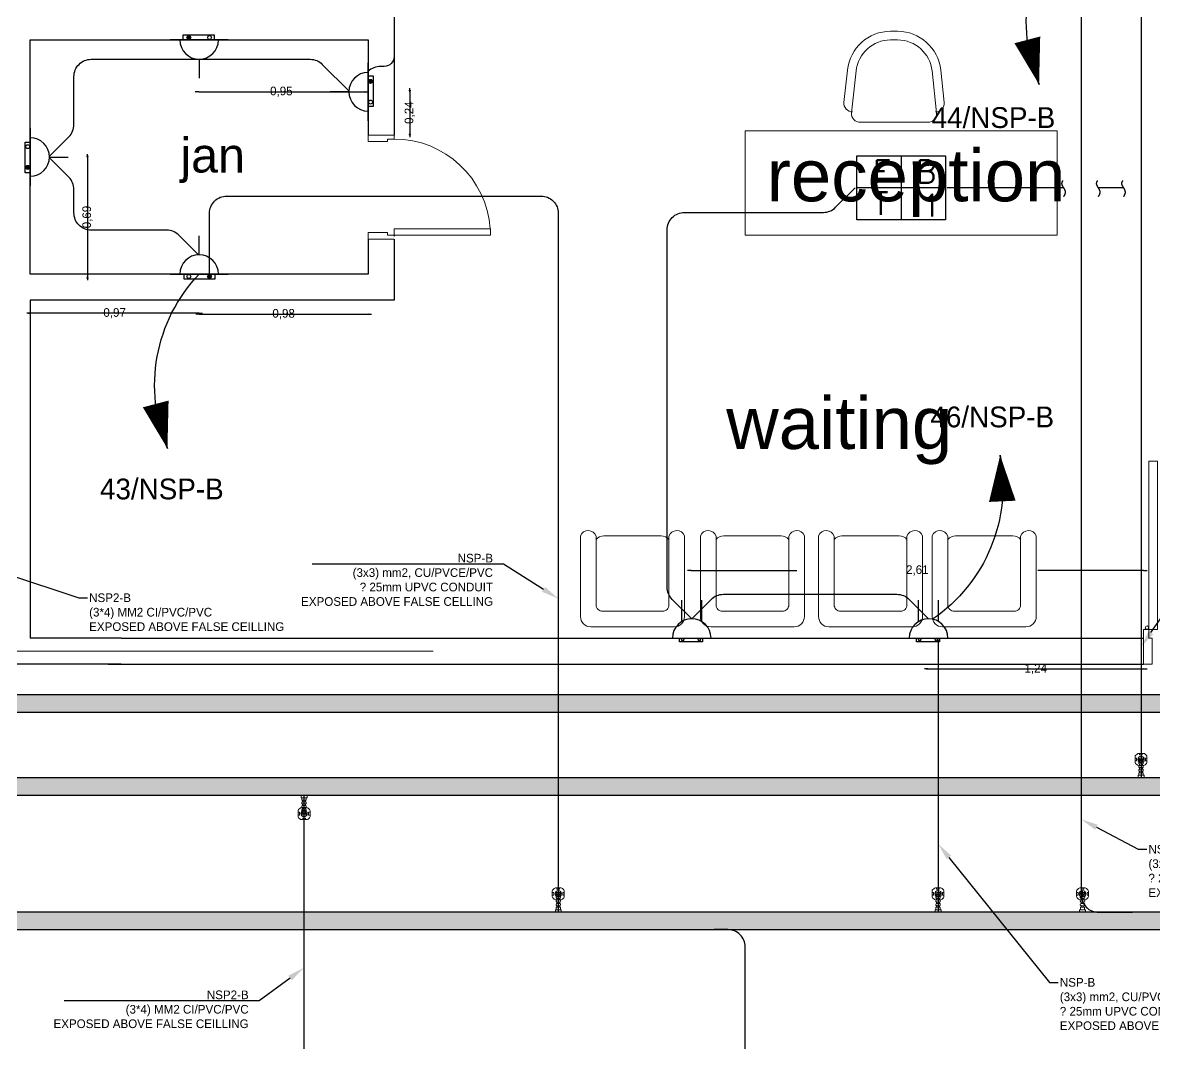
# Model space of a CAD drawing. Extents: x -1451 to 148, y -12854 to 856.
# Drawn here: x 79.83 to 86.36, y 355.94 to 361.83 of the extents above; entities that cross this region are included whole.
import ezdxf
from ezdxf import colors
from ezdxf.entities.mleader import LeaderData, LeaderLine
from ezdxf.enums import TextEntityAlignment as Align
from ezdxf.math import Vec2, Vec3

# ---------------------------------------------------------------- set-up
doc = ezdxf.new("R2010")
doc.units = 0
doc.header["$LTSCALE"] = 0.15
doc.linetypes.add('CONTINOUS', pattern=[0])
doc.linetypes.add('HIDDEN', pattern=[0.375, 0.25, -0.125])
doc.layers.get('0').update_dxf_attribs({"color": 252})
doc.layers.get('Defpoints').update_dxf_attribs({"color": 252})
for name, color, linetype in [('0 BDH', 252, 'Continuous'), ('0 NORMAL WIRING', 252, 'Continuous'), ('0 sockets', 252, 'Continuous'), ('0 TEXTT', 4, 'Continuous'), ('0 TRATS', 252, 'Continuous'), ('0 WIRING 3', 4, 'Continuous'), ('AUTOINCR', 7, 'Continuous'), ('CPTOOLS-TRAY', 1, 'Continuous'), ('d1', 252, 'Continuous'), ('E- Power- SYM', 4, 'Continuous'), ('E- Text- Att', 3, 'Continuous'), ('E-SOCK', 2, 'Continuous'), ('ELGEN', 2, 'Continuous'), ('POWER DISTRIBUTION', 4, 'Continuous'), ('TEXT', 3, 'Continuous'), ('WIRING', 4, 'Continuous')]:
    doc.layers.add(name, color=color, linetype=linetype)
for name, color, linetype, lineweight in [('0 DIM', 6, 'Continuous', 5), ('0 LEGEND', 140, 'Continuous', 0), ('anal', 252, 'Continuous', 20), ('DOOR', 252, 'Continuous', 20), ('EL-PULL BOX-50', 3, 'Continuous', 0), ('FUR', 252, 'Continuous', 9), ('TMG-LC-ACCEORISE', 1, 'Continuous', 0), ('wall', 252, 'Continuous', 30)]:
    doc.layers.add(name, color=color, linetype=linetype, lineweight=lineweight)
doc.styles.add('E80', font='simplex.shx', dxfattribs={"height": 200})
doc.dimstyles.new('ISO-25', dxfattribs={"dimtxt": 0.05, "dimasz": 0.01, "dimexe": 0, "dimexo": 0, "dimtad": 0, "dimtoh": 1, "dimtxsty": 'Standard', "dimblk": 'CLOSED', "dimcen": 2.5, "dimse1": 1, "dimse2": 1, "dimclrd": 1, "dimadec": 0, "dimazin": 0, "dimtfac": 1, "dimtix": 1, "dimtmove": 1, "dimatfit": 0, "dimfxl": 1, "dimarcsym": 0})

# ---------------------------------------------------------------- blocks, each defined once
blk = doc.blocks.new('ARCH')
at = {"layer": 'anal'}
for p, q in [((84, 361.2), (85.8, 361.2)), ((84, 360.6), (84, 361.2)), ((85.8, 361.2), (85.8, 360.6)), ((85.8, 360.6), (84, 360.6)), ((77.4, 358.2), (82.2, 358.2)), ((82.2, 358.2), (77.4, 358.2))]:
    blk.add_line(p, q, dxfattribs=at)
at = {"layer": 'DOOR'}
for p, q in [((81.975, 361.1763), (81.825, 361.1763)), ((81.825, 361.1763), (81.825, 361.1388)), ((81.825, 361.1388), (81.9375, 361.1388)), ((81.9375, 361.1388), (81.9375, 361.1538)), ((81.9375, 361.1538), (81.975, 361.1538)), ((81.975, 361.1538), (81.975, 361.1763)), ((81.825, 360.5763), (81.825, 360.6138)), ((81.825, 360.6138), (81.9375, 360.6138)), ((81.9375, 360.6138), (81.9375, 360.5988)), ((82.53, 360.6349), (81.975, 360.6349)), ((81.975, 360.6349), (81.975, 360.5988)), ((82.53, 360.5988), (82.53, 360.6349)), ((81.975, 360.5763), (81.825, 360.5763)), ((81.9375, 360.5988), (81.975, 360.5988)), ((81.975, 360.5988), (82.53, 360.5988)), ((81.975, 360.5988), (81.975, 360.5913))]:
    blk.add_line(p, q, dxfattribs=at)
for points in [[(86.3287, 358.325), (86.3287, 359.295), (86.3787, 359.295), (86.3787, 358.325)], [(86.3287, 358.325), (86.2987, 358.325), (86.2987, 358.125), (86.3487, 358.125), (86.3487, 358.275), (86.3287, 358.275)]]:
    blk.add_lwpolyline(points, close=True, dxfattribs=at)
blk.add_circle((86.3187, 358.335), 0.01, dxfattribs=at)
at = {"layer": 'DOOR', "extrusion": (0, 0, -1)}
for centre, major_axis, start_param, end_param in [((81.975, 360.5988), (0.3924, 0.3924), -0.785398, 0.720417), ((81.9825, 360.5913), (-0.0053, 0.0053), 5.497787, 7.068583)]:
    blk.add_ellipse(centre, major_axis=major_axis, ratio=1, start_param=start_param, end_param=end_param, dxfattribs=at)
at = {"layer": 'FUR'}
for p, q in [((84.8389, 361.775), (84.8796, 361.775)), ((84.8389, 361.725), (84.8796, 361.725)), ((84.5702, 361.365), (84.5903, 361.5518)), ((84.614, 361.3043), (84.64, 361.5464)), ((85.1045, 361.3043), (85.0785, 361.5464)), ((85.1483, 361.365), (85.1282, 361.5518)), ((85.0547, 361.25), (84.6638, 361.25)), ((83.0503, 358.8649), (83.0503, 358.3999)), ((83.1403, 358.8628), (83.1403, 358.4674)), ((83.5153, 358.8649), (83.1853, 358.8649)), ((83.5603, 358.4674), (83.5603, 358.8628)), ((83.6503, 358.3999), (83.6503, 358.8649)), ((83.7421, 358.8649), (83.7421, 358.3999)), ((83.8321, 358.8628), (83.8321, 358.4674)), ((84.2071, 358.8649), (83.8771, 358.8649)), ((84.2521, 358.4674), (84.2521, 358.8628)), ((84.3421, 358.3999), (84.3421, 358.8649)), ((84.4237, 358.8649), (84.4237, 358.3999)), ((84.5137, 358.8628), (84.5137, 358.4674)), ((84.8887, 358.8649), (84.5587, 358.8649)), ((84.9337, 358.4674), (84.9337, 358.8628)), ((85.0237, 358.3999), (85.0237, 358.8649)), ((85.0795, 358.8649), (85.0795, 358.3999)), ((85.1695, 358.8628), (85.1695, 358.4674)), ((85.5445, 358.8649), (85.2145, 358.8649)), ((85.5895, 358.4674), (85.5895, 358.8628)), ((85.6795, 358.3999), (85.6795, 358.8649)), ((83.1778, 358.4299), (83.5228, 358.4299)), ((83.8696, 358.4299), (84.2146, 358.4299)), ((84.5512, 358.4299), (84.8962, 358.4299)), ((85.207, 358.4299), (85.552, 358.4299)), ((83.1103, 358.3399), (83.5903, 358.3399)), ((83.8021, 358.3399), (84.2821, 358.3399)), ((84.4837, 358.3399), (84.9637, 358.3399)), ((85.1395, 358.3399), (85.6195, 358.3399))]:
    blk.add_line(p, q, dxfattribs=at)
for centre, radius, start, end in [((84.8389, 361.525), 0.25, 90, 173.85704), ((84.8389, 361.525), 0.2, 90, 173.85704), ((84.8796, 361.525), 0.25, 6.14296, 90), ((84.8796, 361.525), 0.2, 6.14296, 90), ((84.6199, 361.3597), 0.05, 173.85704, 270), ((85.0986, 361.3597), 0.05, 270, 6.14296), ((84.6638, 361.3), 0.05, 175.03026, 270), ((85.0547, 361.3), 0.05, 270, 4.96974)]:
    blk.add_arc(centre, radius, start, end, dxfattribs=at)
for centre, major_axis, start_param, end_param in [((83.0949, 358.8473), (-0.0339, 0.0339), 4.256093, 6.69338), ((83.1853, 358.8049), (-0.0424, 0.0424), -0.785398, 0.062664), ((83.5153, 358.8049), (0.0424, 0.0424), 6.220521, 7.068583), ((83.6056, 358.8473), (0.0339, 0.0339), 5.87299, 8.310278), ((83.7867, 358.8473), (-0.0339, 0.0339), 4.256093, 6.69338), ((83.8771, 358.8049), (-0.0424, 0.0424), -0.785398, 0.062664), ((84.2071, 358.8049), (0.0424, 0.0424), 6.220521, 7.068583), ((84.2975, 358.8473), (0.0339, 0.0339), 5.87299, 8.310278), ((84.4683, 358.8473), (-0.0339, 0.0339), 4.256093, 6.69338), ((84.5587, 358.8049), (-0.0424, 0.0424), -0.785398, 0.062664), ((84.8887, 358.8049), (0.0424, 0.0424), 6.220521, 7.068583), ((84.9791, 358.8473), (0.0339, 0.0339), 5.87299, 8.310278), ((85.1241, 358.8473), (-0.0339, 0.0339), 4.256093, 6.69338), ((85.2145, 358.8049), (-0.0424, 0.0424), -0.785398, 0.062664), ((85.5445, 358.8049), (0.0424, 0.0424), 6.220521, 7.068583), ((85.6349, 358.8473), (0.0339, 0.0339), 5.87299, 8.310278), ((83.1778, 358.4674), (0.0265, 0.0265), 2.356194, 3.926991), ((83.5228, 358.4674), (-0.0265, 0.0265), 2.356194, 3.926991), ((83.8696, 358.4674), (0.0265, 0.0265), 2.356194, 3.926991), ((84.2146, 358.4674), (-0.0265, 0.0265), 2.356194, 3.926991), ((84.5512, 358.4674), (0.0265, 0.0265), 2.356194, 3.926991), ((84.8962, 358.4674), (-0.0265, 0.0265), 2.356194, 3.926991), ((85.207, 358.4674), (0.0265, 0.0265), 2.356194, 3.926991), ((85.552, 358.4674), (-0.0265, 0.0265), 2.356194, 3.926991), ((83.1103, 358.3999), (0.0424, 0.0424), 2.356194, 3.926991), ((83.5903, 358.3999), (-0.0424, 0.0424), 2.356194, 3.926991), ((83.8021, 358.3999), (0.0424, 0.0424), 2.356194, 3.926991), ((84.2821, 358.3999), (-0.0424, 0.0424), 2.356194, 3.926991), ((84.4837, 358.3999), (0.0424, 0.0424), 2.356194, 3.926991), ((84.9637, 358.3999), (-0.0424, 0.0424), 2.356194, 3.926991), ((85.1395, 358.3999), (0.0424, 0.0424), 2.356194, 3.926991), ((85.6195, 358.3999), (-0.0424, 0.0424), 2.356194, 3.926991)]:
    blk.add_ellipse(centre, major_axis=major_axis, ratio=1, start_param=start_param, end_param=end_param, dxfattribs=at)
at = {"layer": 'wall'}
for p, q in [((81.975, 362.7861), (81.975, 361.1763)), ((79.875, 360.375), (79.875, 361.725)), ((79.875, 361.725), (81.825, 361.725)), ((81.825, 361.725), (81.825, 361.1763)), ((81.825, 360.5763), (81.825, 360.375)), ((81.975, 360.5763), (81.975, 360.225)), ((81.825, 360.375), (79.875, 360.375)), ((79.875, 360.225), (79.875, 358.275)), ((81.975, 360.225), (79.875, 360.225)), ((80.4, 358.275), (79.875, 358.275)), ((80.4, 358.275), (86.2987, 358.275)), ((84.675, 358.275), (86.2987, 358.275)), ((80.4, 358.125), (73.8987, 358.125)), ((80.325, 358.125), (86.2987, 358.125)), ((84.525, 358.125), (86.2987, 358.125))]:
    blk.add_line(p, q, dxfattribs=at)
at = {"layer": 'd1', "width": 2.4256, "attachment_point": 1}
for s, insert, char_height in [('{\\fArial|b0|i0|c0|p34;jan}', (80.7417, 361.1604), 0.2), ('{\\fArial|b0|i0|c0|p34;reception}', (84.1244, 361.0944), 0.3), ('{\\fArial|b0|i0|c0|p34;waiting}', (83.891, 359.666), 0.3)]:
    blk.add_mtext(s, dxfattribs=dict(at, insert=insert, char_height=char_height))
blk = doc.blocks.new('s')
at = {"layer": '0 BDH', "linetype": 'ByBlock'}
h = blk.add_hatch(dxfattribs=at)
h.set_pattern_fill('ANGLE', color=2)
h.set_pattern_definition([(0, (-147.759, -393.318), (0, 6.985), [5.08, -1.905]), (90, (-147.759, -393.318), (-6.985, 4e-16), [5.08, -1.905])])
h.paths.add_polyline_path([(0.0729, 0.0022, 1), (0.0545, 0.0022, 1)])
at = {"layer": '0 BDH', "color": 6, "linetype": 'ByBlock'}
blk.add_lwpolyline([(-0.0887, 0.015), (0.0887, 0.015), (0.0887, -0.015), (-0.0887, -0.015)], close=True, dxfattribs=at)
for centre in [(-0.0637, 0.0022), (0.0637, 0.0022)]:
    blk.add_circle(centre, 0.00918, dxfattribs=at)
blk = doc.blocks.new('*U278')
at = {"layer": 'E-SOCK'}
for p, q in [((-0.0767, -0.0214), (-0.0767, 0.1424)), ((0.0767, -0.0214), (0.0767, 0.1424)), ((-0.2228, -0.1485), (0.2228, -0.1485))]:
    blk.add_line(p, q, dxfattribs=at)
blk.add_arc((0, -0.1485), 0.1485, 0, 180, dxfattribs=at)
at = {"layer": '0 BDH', "color": 6, "linetype": 'ByBlock'}
blk.add_blockref('s', (-0.005, -0.163), dxfattribs=at)
blk = doc.blocks.new('*U293')
at = {"linetype": 'ByBlock'}
h = blk.add_hatch(dxfattribs=at)
h.set_pattern_fill('ANGLE', color=2)
h.set_pattern_definition([(0, (-301.6926, 2.516), (0, 6.985), [5.08, -1.905]), (90, (-301.6926, 2.516), (-6.985, 4e-16), [5.08, -1.905])])
h.paths.add_polyline_path([(87, -25, 1), (127, -25, 1)])
at = {"color": 6, "linetype": 'ByBlock'}
blk.add_lwpolyline([(-154, 0), (164, 0), (164, -52), (-154, -52)], close=True, dxfattribs=at)
for centre in [(-107, -25), (107, -25)]:
    blk.add_circle(centre, 20.1, dxfattribs=at)
at = {"layer": 'E-SOCK'}
for p, q in [((0, 200), (0, 395)), ((-300, 0), (300, 0))]:
    blk.add_line(p, q, dxfattribs=at)
blk.add_arc((0, 0), 200, 0, 180, dxfattribs=at)
blk = doc.blocks.new('*U64')
at = {"transparency": 33554687}
blk.add_line((-558.4, 70.7), (-626.2, 129.6), dxfattribs=at)
blk.add_lwpolyline([(-626.2, 129.6, 0, 96, 0), (-492.9, 30.1, 96, 96, 0)], format="xyseb", dxfattribs=at)
at = {"ltscale": 0.2, "transparency": 33554687}
blk.add_arc((-214.3, 542.2), 583, 225.0509, 291.5678, dxfattribs=at)
blk = doc.blocks.new('N')
at = {"layer": 'TEXT', "transparency": 33554687, "xscale": -0.0016, "yscale": 0.0016, "zscale": 0.0016, "rotation": 68.01807446485657}
blk.add_blockref('*U64', (0, 0), dxfattribs=at)
blk = doc.blocks.new('FB1')
at = {"layer": 'E- Power- SYM', "color": 4}
for p, q in [((0, 245.7, 0), (0, -245.7, 0)), ((341.2, 0, 0), (-341.2, 0, 0))]:
    blk.add_line(p, q, dxfattribs=at)
at = {"layer": 'E- Power- SYM', "color": 4, "elevation": 0}
blk.add_lwpolyline([(-341.2, 245.7), (341.2, 245.7), (341.2, -245.7), (-341.2, -245.7)], close=True, dxfattribs=at)
at = {"layer": 'E- Text- Att', "color": 1, "style": 'E80'}
for s, p in [('F', (-217, 38, 0)), ('B', (114.1, 38, 0)), ('T', (-217, -207.7, 0))]:
    blk.add_text(s, height=174.3, dxfattribs=at).set_placement(p)
at = {"layer": 'POWER DISTRIBUTION', "style": 'E80'}
blk.add_text('1', height=171.1, dxfattribs=at).set_placement((158.5, -220.8, 0))
blk = doc.blocks.new('*U204')
at = {"layer": 'CPTOOLS-TRAY'}
h = blk.add_hatch(dxfattribs=at)
h.set_pattern_fill('HEX', color=0, scale=0.005)
h.paths.add_polyline_path([(0.05, 29.2286), (-0.05, 29.2286), (-0.05, 0), (0.05, 0)])
at = {"layer": 'CPTOOLS-TRAY', "color": 0}
blk.add_lwpolyline([(0.05, 29.2286), (-0.05, 29.2286), (-0.05, 0), (0.05, 0)], close=True, dxfattribs=at)
blk = doc.blocks.new('K7X7X1U5B4')
at = {"layer": '0 TRATS', "color": 0, "linetype": 'ByBlock', "rotation": 90}
blk.add_blockref('*U204', (94.4258, 357.8975), dxfattribs=at)
blk = doc.blocks.new('*U238')
at = {"layer": 'CPTOOLS-TRAY'}
h = blk.add_hatch(dxfattribs=at)
h.set_pattern_fill('HEX', color=0, scale=0.005)
h.paths.add_polyline_path([(0.05, 29.9973), (-0.05, 29.9973), (-0.05, 0), (0.05, 0)])
at = {"layer": 'CPTOOLS-TRAY', "color": 0}
blk.add_lwpolyline([(0.05, 29.9973), (-0.05, 29.9973), (-0.05, 0), (0.05, 0)], close=True, dxfattribs=at)
blk = doc.blocks.new('C5A2A8X4T8')
at = {"layer": '0 TRATS', "color": 0, "linetype": 'ByBlock', "rotation": 90}
blk.add_blockref('*U238', (94.4258, 357.4188), dxfattribs=at)
blk = doc.blocks.new('*U257')
at = {"layer": 'CPTOOLS-TRAY'}
h = blk.add_hatch(dxfattribs=at)
h.set_pattern_fill('HEX', color=0, scale=0.005)
h.paths.add_polyline_path([(0.05, 30.6426), (-0.05, 30.6426), (-0.05, 0), (0.05, 0)])
at = {"layer": 'CPTOOLS-TRAY', "color": 0}
blk.add_lwpolyline([(0.05, 30.6426), (-0.05, 30.6426), (-0.05, 0), (0.05, 0)], close=True, dxfattribs=at)
blk = doc.blocks.new('W2J0O4G0K3')
at = {"layer": '0 TRATS', "color": 0, "linetype": 'ByBlock', "rotation": 90}
blk.add_blockref('*U257', (94.4258, 356.6437), dxfattribs=at)
blk = doc.blocks.new('endtick', base_point=(-3267.27, -69559.4))
at = {"layer": 'WIRING', "color": 2, "linetype": 'HIDDEN'}
blk.add_spline([(-3267.27, -69509.4), (-3276.985, -69534.4), (-3267.27, -69559.4), (-3256.425, -69584.4), (-3267.27, -69609.4)], degree=3, dxfattribs=at)
blk = doc.blocks.new('JUNCTION BOX 2')
at = {"layer": 'TMG-LC-ACCEORISE', "color": 1, "ltscale": 0.4}
blk.add_lwpolyline([(-27, -85), (27, -85, 0.198912), (40, -79), (54, -66, 0.198912), (59, -53), (59, 2, 0.198912), (54, 15), (40, 28, 0.198912), (27, 34), (-27, 34, 0.198912), (-40, 28), (-54, 15, 0.198912), (-60, 2), (-60, -25), (-60, -53, 0.198912), (-54, -66), (-40, -79, 0.198912)], format="xyb", close=True, dxfattribs=at)
for points in [[(-14, 34), (12, 34), (12, 20), (-14, 20)], [(-60, -12), (-60, -39), (-45, -39), (-45, -12)], [(-14, -85), (12, -85), (12, -71), (-14, -71)], [(59, -12), (59, -39), (45, -39), (45, -12)]]:
    blk.add_lwpolyline(points, close=True, dxfattribs=at)
at = {"layer": 'TMG-LC-ACCEORISE', "color": 1}
for points in [[(0, 7), (0, -58)], [(-32, -25), (32, -25)]]:
    blk.add_lwpolyline(points, dxfattribs=at)
blk.add_circle((0, -25), 32.2, dxfattribs=at)
blk = doc.blocks.new('EMT CON. ADAPTER')
at = {"linetype": 'CONTINOUS'}
for points in [[(-60, 25), (-60, -25), (-30, -25), (-30, 25)], [(0, 35), (-30, 35), (-30, -35), (0, -35)]]:
    blk.add_lwpolyline(points, close=True, dxfattribs=at)
blk = doc.blocks.new('WERG')
at = {"layer": '0 LEGEND', "color": 1, "ltscale": 0.05}
for p, q in [((-43, 16), (-43, -16)), ((-27, 26), (-33, 26)), ((-17, 17), (0, 17)), ((-17, -16), (-17, 16)), ((-33, -26), (-27, -26)), ((-17, -17), (0, -17))]:
    blk.add_line(p, q, dxfattribs=at)
for centre, start, end in [((-33, 16), 90.0002, 180.0002), ((-27, 16), 0.0002, 90.0002), ((-33, -16), 180.0002, 270.0002), ((-27, -16), 270.0002, 0.0002)]:
    blk.add_arc(centre, 10, start, end, dxfattribs=at)
blk = doc.blocks.new('*U304')
at = {"layer": '0 LEGEND', "ltscale": 0.05}
for p in [(-189, 0), (-146, 0), (-103, 0), (-60, 0)]:
    blk.add_blockref('WERG', p, dxfattribs=at)
at = {"layer": '0 LEGEND', "ltscale": 0.05, "xscale": -1, "rotation": 180}
blk.add_blockref('EMT CON. ADAPTER', (0, 0), dxfattribs=at)
blk = doc.blocks.new('DD')
at = {"layer": 'EL-PULL BOX-50', "extrusion": (-3.54521e-15, -0.013854, 0.999904), "xscale": -0.002311763713811701, "yscale": 0.002311763713811701, "zscale": 0.002311763713811699, "rotation": 180}
blk.add_blockref('JUNCTION BOX 2', (0, 0.367, -0.001), dxfattribs=at)
at = {"layer": 'EL-PULL BOX-50', "xscale": -0.001964999156739888, "yscale": 0.001964999156739888, "zscale": 0.001964999156739888, "rotation": 90}
blk.add_blockref('*U304', (0, 0), dxfattribs=at)
blk = doc.blocks.new('_Closed')
at = {"color": 0, "linetype": 'ByBlock', "lineweight": -2}
for p, q in [((-1, 0.17), (0, 0)), ((-1, 0.17), (-1, -0.17)), ((0, 0), (-1, -0.17)), ((0, 0), (-1, 0))]:
    blk.add_line(p, q, dxfattribs=at)
blk = doc.blocks.new('*D336')
at = {"layer": '0 DIM', "color": 1, "linetype": 'ByBlock', "lineweight": -2, "transparency": 16777216}
for p, q in [((85.0445, 358.0969), (85.0345, 358.0969)), ((85.0545, 358.0969), (86.2987, 358.0969)), ((86.3087, 358.0969), (86.3187, 358.0969))]:
    blk.add_line(p, q, dxfattribs=at)
at = {"layer": 'Defpoints', "color": 0, "linetype": 'ByBlock', "transparency": 16777216}
for p in [(85.0545, 358.2642), (86.2987, 358.325), (86.2987, 358.0969)]:
    blk.add_point(p, dxfattribs=at)
at = {"layer": '0 DIM', "color": 1, "linetype": 'ByBlock', "lineweight": -2, "transparency": 16777216, "xscale": 0.01, "yscale": 0.01, "zscale": 0.01}
blk.add_blockref('_Closed', (85.0545, 358.0969), dxfattribs=at)
at = {"layer": '0 DIM', "color": 1, "linetype": 'ByBlock', "lineweight": -2, "transparency": 16777216, "xscale": 0.01, "yscale": 0.01, "zscale": 0.01, "rotation": 180}
blk.add_blockref('_Closed', (86.2987, 358.0969), dxfattribs=at)
at = {"layer": '0 DIM', "color": 0, "linetype": 'ByBlock', "transparency": 16777216, "insert": (85.6766, 358.0969), "char_height": 0.05, "attachment_point": 5}
blk.add_mtext('1,24', dxfattribs=at)
blk = doc.blocks.new('*D337')
at = {"layer": '0 DIM', "color": 1, "linetype": 'ByBlock', "lineweight": -2, "transparency": 16777216}
for p, q in [((83.678, 358.6651), (83.668, 358.6651)), ((83.688, 358.6651), (84.2975, 358.6651)), ((86.2987, 358.6651), (85.6892, 358.6651)), ((86.3087, 358.6651), (86.3187, 358.6651))]:
    blk.add_line(p, q, dxfattribs=at)
at = {"layer": 'Defpoints', "color": 0, "linetype": 'ByBlock', "transparency": 16777216}
for p in [(86.2987, 358.6651), (83.688, 358.2754), (86.2987, 358.275)]:
    blk.add_point(p, dxfattribs=at)
at = {"layer": '0 DIM', "color": 1, "linetype": 'ByBlock', "lineweight": -2, "transparency": 16777216, "xscale": 0.01, "yscale": 0.01, "zscale": 0.01}
blk.add_blockref('_Closed', (83.688, 358.6651), dxfattribs=at)
at = {"layer": '0 DIM', "color": 1, "linetype": 'ByBlock', "lineweight": -2, "transparency": 16777216, "xscale": 0.01, "yscale": 0.01, "zscale": 0.01, "rotation": 180}
blk.add_blockref('_Closed', (86.2987, 358.6651), dxfattribs=at)
at = {"layer": '0 DIM', "color": 0, "linetype": 'ByBlock', "transparency": 16777216, "insert": (84.9934, 358.6651), "char_height": 0.05, "attachment_point": 5}
blk.add_mtext('2,61', dxfattribs=at)
blk = doc.blocks.new('*D338')
at = {"layer": '0 DIM', "color": 1, "linetype": 'ByBlock', "lineweight": -2, "transparency": 16777216}
for p, q in [((79.865, 360.1485), (79.855, 360.1485)), ((80.85, 360.1485), (79.875, 360.1485)), ((80.86, 360.1485), (80.87, 360.1485))]:
    blk.add_line(p, q, dxfattribs=at)
at = {"layer": 'Defpoints', "color": 0, "linetype": 'ByBlock', "transparency": 16777216}
for p in [(79.875, 360.375), (80.85, 360.375), (79.875, 360.1485)]:
    blk.add_point(p, dxfattribs=at)
at = {"layer": '0 DIM', "color": 1, "linetype": 'ByBlock', "lineweight": -2, "transparency": 16777216, "xscale": 0.01, "yscale": 0.01, "zscale": 0.01}
blk.add_blockref('_Closed', (79.875, 360.1485), dxfattribs=at)
at = {"layer": '0 DIM', "color": 1, "linetype": 'ByBlock', "lineweight": -2, "transparency": 16777216, "xscale": 0.01, "yscale": 0.01, "zscale": 0.01, "rotation": 180}
blk.add_blockref('_Closed', (80.85, 360.1485), dxfattribs=at)
at = {"layer": '0 DIM', "color": 0, "linetype": 'ByBlock', "transparency": 16777216, "insert": (80.3625, 360.1485), "char_height": 0.05, "attachment_point": 5}
blk.add_mtext('0,97', dxfattribs=at)
blk = doc.blocks.new('*D339')
at = {"layer": '0 DIM', "color": 1, "linetype": 'ByBlock', "lineweight": -2, "transparency": 16777216}
for p, q in [((80.84, 360.1437), (80.83, 360.1437)), ((80.85, 360.1437), (81.825, 360.1437)), ((81.835, 360.1437), (81.845, 360.1437))]:
    blk.add_line(p, q, dxfattribs=at)
at = {"layer": 'Defpoints', "color": 0, "linetype": 'ByBlock', "transparency": 16777216}
for p in [(80.85, 360.375), (81.825, 360.375), (81.825, 360.1437)]:
    blk.add_point(p, dxfattribs=at)
at = {"layer": '0 DIM', "color": 1, "linetype": 'ByBlock', "lineweight": -2, "transparency": 16777216, "xscale": 0.01, "yscale": 0.01, "zscale": 0.01}
blk.add_blockref('_Closed', (80.85, 360.1437), dxfattribs=at)
at = {"layer": '0 DIM', "color": 1, "linetype": 'ByBlock', "lineweight": -2, "transparency": 16777216, "xscale": 0.01, "yscale": 0.01, "zscale": 0.01, "rotation": 180}
blk.add_blockref('_Closed', (81.825, 360.1437), dxfattribs=at)
at = {"layer": '0 DIM', "color": 0, "linetype": 'ByBlock', "transparency": 16777216, "insert": (81.3375, 360.1437), "char_height": 0.05, "attachment_point": 5}
blk.add_mtext('0,98', dxfattribs=at)
blk = doc.blocks.new('*D340')
at = {"layer": '0 DIM', "color": 1, "linetype": 'ByBlock', "lineweight": -2, "transparency": 16777216}
for p, q in [((80.2057, 361.0573), (80.2057, 361.0673)), ((80.2057, 361.0473), (80.2057, 360.3601)), ((80.2057, 360.3501), (80.2057, 360.3401))]:
    blk.add_line(p, q, dxfattribs=at)
at = {"layer": 'Defpoints', "color": 0, "linetype": 'ByBlock', "transparency": 16777216}
for p in [(79.846, 361.0473), (79.846, 360.3601), (80.2057, 360.3601)]:
    blk.add_point(p, dxfattribs=at)
at = {"layer": '0 DIM', "color": 1, "linetype": 'ByBlock', "lineweight": -2, "transparency": 16777216, "xscale": 0.01, "yscale": 0.01, "zscale": 0.01}
for p, rotation in [((80.2057, 361.0473), 270), ((80.2057, 360.3601), 90)]:
    blk.add_blockref('_Closed', p, dxfattribs=dict(at, rotation=rotation))
at = {"layer": '0 DIM', "color": 0, "linetype": 'ByBlock', "transparency": 16777216, "insert": (80.2057, 360.7037), "char_height": 0.05, "attachment_point": 5, "rotation": 90}
blk.add_mtext('0,69', dxfattribs=at)
blk = doc.blocks.new('*D341')
at = {"layer": '0 DIM', "color": 1, "linetype": 'ByBlock', "lineweight": -2, "transparency": 16777216}
for p, q in [((80.8373, 361.4263), (80.8273, 361.4263)), ((80.8473, 361.4263), (81.8014, 361.4263)), ((81.8114, 361.4263), (81.8214, 361.4263))]:
    blk.add_line(p, q, dxfattribs=at)
at = {"layer": 'Defpoints', "color": 0, "linetype": 'ByBlock', "transparency": 16777216}
for p in [(80.8473, 361.7395), (81.8014, 361.7395), (81.8014, 361.4263)]:
    blk.add_point(p, dxfattribs=at)
at = {"layer": '0 DIM', "color": 1, "linetype": 'ByBlock', "lineweight": -2, "transparency": 16777216, "xscale": 0.01, "yscale": 0.01, "zscale": 0.01}
blk.add_blockref('_Closed', (80.8473, 361.4263), dxfattribs=at)
at = {"layer": '0 DIM', "color": 1, "linetype": 'ByBlock', "lineweight": -2, "transparency": 16777216, "xscale": 0.01, "yscale": 0.01, "zscale": 0.01, "rotation": 180}
blk.add_blockref('_Closed', (81.8014, 361.4263), dxfattribs=at)
at = {"layer": '0 DIM', "color": 0, "linetype": 'ByBlock', "transparency": 16777216, "insert": (81.3244, 361.4263), "char_height": 0.05, "attachment_point": 5}
blk.add_mtext('0,95', dxfattribs=at)
blk = doc.blocks.new('*D342')
at = {"layer": '0 DIM', "color": 1, "linetype": 'ByBlock', "lineweight": -2, "transparency": 16777216}
for p, q in [((82.0651, 361.4363), (82.0651, 361.4463)), ((82.0651, 361.4263), (82.0651, 361.1851)), ((82.0651, 361.1751), (82.0651, 361.1651))]:
    blk.add_line(p, q, dxfattribs=at)
at = {"layer": 'Defpoints', "color": 0, "linetype": 'ByBlock', "transparency": 16777216}
for p in [(81.854, 361.4263), (81.854, 361.1851), (82.0651, 361.1851)]:
    blk.add_point(p, dxfattribs=at)
at = {"layer": '0 DIM', "color": 1, "linetype": 'ByBlock', "lineweight": -2, "transparency": 16777216, "xscale": 0.01, "yscale": 0.01, "zscale": 0.01}
for p, rotation in [((82.0651, 361.4263), 270), ((82.0651, 361.1851), 90)]:
    blk.add_blockref('_Closed', p, dxfattribs=dict(at, rotation=rotation))
at = {"layer": '0 DIM', "color": 0, "linetype": 'ByBlock', "transparency": 16777216, "insert": (82.0651, 361.3057), "char_height": 0.05, "attachment_point": 5, "rotation": 90}
blk.add_mtext('0,24', dxfattribs=at)

msp = doc.modelspace()

# ---------------------------------------------------------------- linework, layer by layer
at = {"layer": '0 NORMAL WIRING', "color": 3}
for points in [[(81.575, 362.5864), (81.6871, 362.6985, -0.198912), (81.7578, 362.7278), (81.875, 362.7278, -0.414214), (81.975, 362.6278), (81.975, 361.63, -0.414214), (81.9177, 361.5727), (81.8966, 361.5727, 0.198912), (81.8258, 361.5435), (81.82, 361.5376)], [(79.9863, 361.0543), (80.0985, 361.1664, 0.198912), (80.1277, 361.2371), (80.1277, 361.5137, -0.414214), (80.2277, 361.6137), (80.845, 361.6137)], [(80.8543, 361.6137), (81.4899, 361.6137, -0.198912), (81.5606, 361.5844), (81.7137, 361.4313)], [(80.8457, 360.4863), (80.7336, 360.5984, 0.198912), (80.6629, 360.6277), (80.2277, 360.6277, -0.414214), (80.1277, 360.7277), (80.1277, 360.8622, 0.198912), (80.0984, 360.9329), (79.9863, 361.045)], [(83.6918, 358.3864), (83.5797, 358.4985, -0.198912), (83.5504, 358.5692), (83.5504, 360.6304, -0.414214), (83.6504, 360.7304), (84.4513, 360.7304, 0.198912), (84.522, 360.7597), (84.6341, 360.8719)], [(83.6918, 358.3864), (83.8039, 358.4985, -0.198912), (83.8746, 358.5278), (84.8754, 358.5278, -0.198912), (84.9461, 358.4985), (85.0583, 358.3864)]]:
    msp.add_lwpolyline(points, format="xyb", dxfattribs=at)
for points in [[(85.8386, 360.8719), (85.1659, 360.8719)], [(86.1842, 360.8719), (86.0386, 360.8719)]]:
    msp.add_lwpolyline(points, dxfattribs=at)
at = {"layer": '0 sockets', "color": 4, "linetype": 'ByBlock'}
for points in [[(85.7544, 366.2666), (86.1842, 366.2666, -0.414214), (86.2842, 366.1666), (86.2842, 357.4688)], [(80.9544, 351.0034), (81.3552, 351.0034, 0.414214), (81.4552, 351.1034), (81.4552, 357.3688)]]:
    msp.add_lwpolyline(points, format="xyb", dxfattribs=at)
at = {"layer": '0 sockets', "color": 1, "linetype": 'ByBlock'}
for points in [[(85.9386, 362.4613), (85.9386, 356.7937, 0.414214), (86.0386, 356.6937), (86.2352, 356.6937)], [(80.9098, 360.3613), (80.9098, 360.725, -0.414214), (81.0098, 360.825), (82.8223, 360.825, -0.414214), (82.9223, 360.725), (82.9223, 356.6937)], [(85.1023, 358.2727), (85.1024, 358.2727, -0.414214), (85.1131, 358.2619), (85.1131, 356.6937)], [(84.5387, 354.0598), (84.1, 354.0598, -0.414214), (84, 354.1598), (84, 356.4937, 0.414214), (83.9, 356.5937), (83.8207, 356.5937)]]:
    msp.add_lwpolyline(points, format="xyb", dxfattribs=at)

# ---------------------------------------------------------------- block references
at = {"layer": '0 BDH', "color": 6, "linetype": 'ByBlock'}
for p, rotation in [((85.8787, 362.475), 180), ((80.85, 360.375), 180), ((85.0816, 358.3839), 347.8903230519565)]:
    msp.add_blockref('N', p, dxfattribs=dict(at, rotation=rotation))
at = {"layer": '0 sockets', "color": 3}
msp.add_blockref('ARCH', (0, 0), dxfattribs=at)
at = {"layer": '0 sockets', "color": 3, "xscale": 0.0005570000000000001, "yscale": 0.0005570000000000001, "zscale": 0.0005570000000000001}
for p, rotation in [((80.85, 361.725), 180), ((81.825, 361.4263), 90), ((79.875, 361.05), 270)]:
    msp.add_blockref('*U293', p, dxfattribs=dict(at, rotation=rotation))
at = {"layer": '0 sockets', "color": 3}
for name, p, xscale, yscale, zscale in [('*U293', (80.85, 360.375), 0.0005570000000000001, 0.0005570000000000001, 0.0005570000000000001), ('*U278', (83.6918, 358.3864), 0.75, 0.75, 0.75), ('*U278', (85.0583, 358.3864), 0.75, 0.75, 0.75)]:
    msp.add_blockref(name, p, dxfattribs=dict(at, xscale=xscale, yscale=yscale, zscale=zscale))
at = {"layer": '0 TRATS', "color": 1, "linetype": 'ByBlock'}
msp.add_blockref('W2J0O4G0K3', (0, 0), dxfattribs=at)
at = {"layer": '0 TRATS', "color": 4, "linetype": 'ByBlock'}
msp.add_blockref('C5A2A8X4T8', (0, 0), dxfattribs=at)
at = {"layer": '0 TRATS', "color": 6, "linetype": 'ByBlock'}
msp.add_blockref('K7X7X1U5B4', (0, 0), dxfattribs=at)
at = {"layer": '0 WIRING 3', "color": 6, "linetype": 'ByBlock'}
for name, p, xscale, yscale, zscale, rotation in [('endtick', (85.8386, 360.8719), 0.001, 0.001, 0.001, 180), ('endtick', (86.0386, 360.8719), 0.001, 0.001, 0.001, 179.9999999999976), ('endtick', (86.1842, 360.8719), 0.001, 0.001, 0.001, 180), ('DD', (81.4552, 357.3688), 0.25, 0.25, 0.25, 180)]:
    msp.add_blockref(name, p, dxfattribs=dict(at, xscale=xscale, yscale=yscale, zscale=zscale, rotation=rotation))
at = {"layer": '0 WIRING 3', "color": 6, "linetype": 'ByBlock', "xscale": 0.25, "yscale": 0.25, "zscale": 0.25}
for p in [(86.2842, 357.4688), (82.9223, 356.6937), (85.1131, 356.6937), (85.9465, 356.6937)]:
    msp.add_blockref('DD', p, dxfattribs=at)
at = {"layer": 'ELGEN', "xscale": 0.00075, "yscale": 0.00075, "zscale": 0.00075}
msp.add_blockref('FB1', (84.9, 360.8719), dxfattribs=at)

# ---------------------------------------------------------------- texts
at = {"layer": 'AUTOINCR', "color": 1, "linetype": 'ByBlock'}
for s, p in [('44/NSP-B', (85.076, 361.1813)), ('46/NSP-B', (85.0689, 359.4547)), ('43/NSP-B', (80.278, 359.0392))]:
    msp.add_text(s, height=0.12, dxfattribs=at).set_placement(p, align=Align.BOTTOM_LEFT)

# ---------------------------------------------------------------- dimensions: what is measured, and where the dimension line sits
at = {"layer": '0 DIM', "color": 6, "linetype": 'ByBlock'}
for base, p1, p2, picture, middle in [((81.8014, 361.4263), (80.8473, 361.7395), (81.8014, 361.7395), '*D341', (81.3244, 361.4263)), ((79.875, 360.14846), (80.84998, 360.37501), (79.875, 360.375), '*D338', (80.36249, 360.14846)), ((81.825, 360.14367), (80.84999, 360.375), (81.825, 360.375), '*D339', (81.3375, 360.14367)), ((86.2987, 358.6651), (83.688, 358.2754), (86.2987, 358.275), '*D337', (84.9934, 358.6651)), ((86.2987, 358.0969), (85.0545, 358.2642), (86.2987, 358.325), '*D336', (85.6766, 358.0969))]:
    dim = msp.add_linear_dim(base=base, p1=p1, p2=p2, dimstyle='ISO-25', dxfattribs=at)
    dim.commit()
    dim.dimension.update_dxf_attribs({"geometry": picture, "text_midpoint": middle})
for base, p1, p2, picture, middle in [((82.0651, 361.1851), (81.854, 361.4263), (81.854, 361.1851), '*D342', (82.0651, 361.3057)), ((80.2057, 360.3601), (79.846, 361.0473), (79.846, 360.3601), '*D340', (80.2057, 360.7037))]:
    dim = msp.add_linear_dim(base=base, p1=p1, p2=p2, angle=90, dimstyle='ISO-25', dxfattribs=at)
    dim.commit()
    dim.dimension.update_dxf_attribs({"geometry": picture, "text_midpoint": middle})

# ---------------------------------------------------------------- leaders
at = {"layer": '0 TEXTT', "color": 1, "linetype": 'ByBlock'}
ml = msp.add_multileader_mtext('Standard', dxfattribs=at)
ml.set_content('NSP-B \\P(3x3) mm2, CU/PVCE/PVC\\P? 25mm UPVC CONDUIT\\PEXPOSED ABOVE FALSE CELLING', color=6)
ml.set_leader_properties(color=4)
ml.build(insert=Vec2(0, 0))
ml.multileader.update_dxf_attribs({"text_right_attachment_type": 6, "dogleg_length": 0.05, "arrow_head_size": 0.1})
ctx = ml.context
ctx.base_point, ctx.char_height, ctx.arrow_head_size, ctx.landing_gap_size = Vec3(78.2989, 359.248), 0.05, 0.1, 0.01
ctx.right_attachment = 6
notes = []
notes.append((ctx, [(0, (1, 1, 0), (78.2489, 359.248), (1, 0), 0.05, [(0, [(78.0408, 358.9985)], 0, [])])]))
ctx.mtext.insert, ctx.mtext.width, ctx.mtext.flow_direction = Vec3(78.3089, 359.273), 6.216, 5
ml = msp.add_multileader_mtext('Standard', dxfattribs=at)
ml.set_content('NSP-B \\P(3x3) mm2, CU/PVCE/PVC\\P? 25mm UPVC CONDUIT\\PEXPOSED ABOVE FALSE CELLING', color=6)
ml.set_leader_properties(color=4)
ml.build(insert=Vec2(0, 0))
ml.multileader.update_dxf_attribs({"text_right_attachment_type": 6, "dogleg_length": 0.05, "arrow_head_size": 0.1})
ctx = ml.context
ctx.base_point, ctx.char_height, ctx.arrow_head_size, ctx.landing_gap_size = Vec3(81.2023, 358.7362), 0.05, 0.1, 0.01
ctx.right_attachment, ctx.text_align_type = 6, 2
notes.append((ctx, [(0, (1, 1, 0), (82.6056, 358.7012), (-1, 0), 0.05, [(0, [(82.9223, 358.5026)], 0, [])])]))
ctx.mtext.insert, ctx.mtext.width, ctx.mtext.alignment, ctx.mtext.flow_direction = Vec3(82.5456, 358.7612), 6.216, 3, 5
at = {"layer": '0 TEXTT', "color": 6, "linetype": 'ByBlock'}
ml = msp.add_multileader_mtext('Standard', dxfattribs=at)
ml.set_content('{\\C4;NSP2-B\\P(3*4) MM2 CI/PVC/PVC\\PEXPOSED ABOVE FALSE CEILLING}', color=6)
ml.set_leader_properties(color=4)
ml.build(insert=Vec2(0, 0))
ml.multileader.update_dxf_attribs({"text_right_attachment_type": 6, "dogleg_length": 0.05, "arrow_head_size": 0.1})
ctx = ml.context
ctx.base_point, ctx.char_height, ctx.arrow_head_size, ctx.landing_gap_size = Vec3(80.2054, 358.5079), 0.05, 0.1, 0.01
ctx.right_attachment = 6
notes.append((ctx, [(0, (1, 1, 0), (80.1554, 358.5079), (1, 0), 0.05, [(0, [(79.65, 358.6745)], 0, [])])]))
ctx.mtext.insert, ctx.mtext.width, ctx.mtext.flow_direction = Vec3(80.2154, 358.5329), 2.662326, 5
ml = msp.add_multileader_mtext('Standard', dxfattribs=at)
ml.set_content('{\\C4;NSP2-B\\P(3*4) MM2 CI/PVC/PVC\\PEXPOSED ABOVE FALSE CEILLING}', color=6)
ml.set_leader_properties(color=4)
ml.build(insert=Vec2(0, 0))
ml.multileader.update_dxf_attribs({"text_right_attachment_type": 6, "dogleg_length": 0.05, "arrow_head_size": 0.1})
ctx = ml.context
ctx.base_point, ctx.char_height, ctx.arrow_head_size, ctx.landing_gap_size = Vec3(86.5658, 358.5566), 0.05, 0.1, 0.01
ctx.right_attachment = 6
notes.append((ctx, [(0, (1, 1, 0), (86.5158, 358.5566), (1, 0), 0.05, [(0, [(86.2842, 358.225)], 0, [])])]))
ctx.mtext.insert, ctx.mtext.width, ctx.mtext.flow_direction = Vec3(86.5758, 358.5816), 2.662326, 5
at = {"layer": '0 TEXTT', "color": 1, "linetype": 'ByBlock'}
ml = msp.add_multileader_mtext('Standard', dxfattribs=at)
ml.set_content('NSP-B \\P(3x3) mm2, CU/PVCE/PVC\\P? 25mm UPVC CONDUIT\\PEXPOSED ABOVE FALSE CELLING', color=6)
ml.set_leader_properties(color=4)
ml.build(insert=Vec2(0, 0))
ml.multileader.update_dxf_attribs({"text_right_attachment_type": 6, "dogleg_length": 0.05, "arrow_head_size": 0.1})
ctx = ml.context
ctx.base_point, ctx.char_height, ctx.arrow_head_size, ctx.landing_gap_size = Vec3(86.3168, 357.0573), 0.05, 0.1, 0.01
ctx.right_attachment = 6
notes.append((ctx, [(0, (1, 1, 0), (86.2668, 357.0573), (1, 0), 0.05, [(0, [(85.9386, 357.2304)], 0, [])])]))
ctx.mtext.insert, ctx.mtext.width, ctx.mtext.flow_direction = Vec3(86.3268, 357.0823), 6.216, 5
ml = msp.add_multileader_mtext('Standard', dxfattribs=at)
ml.set_content('NSP-B \\P(3x3) mm2, CU/PVCE/PVC\\P? 25mm UPVC CONDUIT\\PEXPOSED ABOVE FALSE CELLING', color=6)
ml.set_leader_properties(color=4)
ml.build(insert=Vec2(0, 0))
ml.multileader.update_dxf_attribs({"text_right_attachment_type": 6, "dogleg_length": 0.05, "arrow_head_size": 0.1})
ctx = ml.context
ctx.base_point, ctx.char_height, ctx.arrow_head_size, ctx.landing_gap_size = Vec3(85.8056, 356.2894), 0.05, 0.1, 0.01
ctx.right_attachment = 6
notes.append((ctx, [(0, (1, 1, 0), (85.7556, 356.2894), (1, 0), 0.05, [(0, [(85.1131, 357.0883)], 0, [])])]))
ctx.mtext.insert, ctx.mtext.width, ctx.mtext.flow_direction = Vec3(85.8156, 356.3144), 6.216, 5
ml = msp.add_multileader_mtext('Standard', dxfattribs=at)
ml.set_content('NSP-B \\P(3x3) mm2, CU/PVCE/PVC\\P? 25mm UPVC CONDUIT\\PEXPOSED ABOVE FALSE CELLING', color=6)
ml.set_leader_properties(color=4)
ml.build(insert=Vec2(0, 0))
ml.multileader.update_dxf_attribs({"text_right_attachment_type": 6, "dogleg_length": 0.05, "arrow_head_size": 0.1})
ctx = ml.context
ctx.base_point, ctx.char_height, ctx.arrow_head_size, ctx.landing_gap_size = Vec3(75.4519, 357.0503), 0.05, 0.1, 0.01
ctx.right_attachment = 6
notes.append((ctx, [(0, (1, 1, 0), (75.4019, 357.0503), (1, 0), 0.05, [(0, [(74.6473, 357.0461)], 0, [])])]))
ctx.mtext.insert, ctx.mtext.width, ctx.mtext.flow_direction = Vec3(75.4619, 357.0753), 6.216, 5
at = {"layer": '0 TEXTT', "color": 6, "linetype": 'ByBlock'}
ml = msp.add_multileader_mtext('Standard', dxfattribs=at)
ml.set_content('{\\C4;NSP2-B\\P(3*4) MM2 CI/PVC/PVC\\PEXPOSED ABOVE FALSE CEILLING}', color=6)
ml.set_leader_properties(color=4)
ml.build(insert=Vec2(0, 0))
ml.multileader.update_dxf_attribs({"text_right_attachment_type": 6, "dogleg_length": 0.05, "arrow_head_size": 0.1})
ctx = ml.context
ctx.base_point, ctx.char_height, ctx.arrow_head_size, ctx.landing_gap_size = Vec3(79.7591, 356.2174), 0.05, 0.1, 0.01
ctx.right_attachment, ctx.text_align_type = 6, 2
notes.append((ctx, [(0, (1, 1, 0), (81.1957, 356.1824), (-1, 0), 0.05, [(0, [(81.4552, 356.3737)], 0, [])])]))
ctx.mtext.insert, ctx.mtext.width, ctx.mtext.alignment, ctx.mtext.flow_direction = Vec3(81.1357, 356.2424), 2.662326, 3, 5
for ctx, leaders in notes:
    for number, flags, end, landing, length, lines in leaders:
        leader = LeaderData()
        leader.index, (leader.has_last_leader_line, leader.has_dogleg_vector, leader.attachment_direction) = number, flags
        leader.last_leader_point, leader.dogleg_vector, leader.dogleg_length = Vec3(end), Vec3(landing), length
        for number, points, colour, breaks in lines:
            line = LeaderLine()
            line.index, line.vertices, line.color, line.breaks = number, Vec3.list(points), colors.encode_raw_color(colour), breaks
            leader.lines.append(line)
        ctx.leaders.append(leader)

doc.saveas('drawing.dxf')
